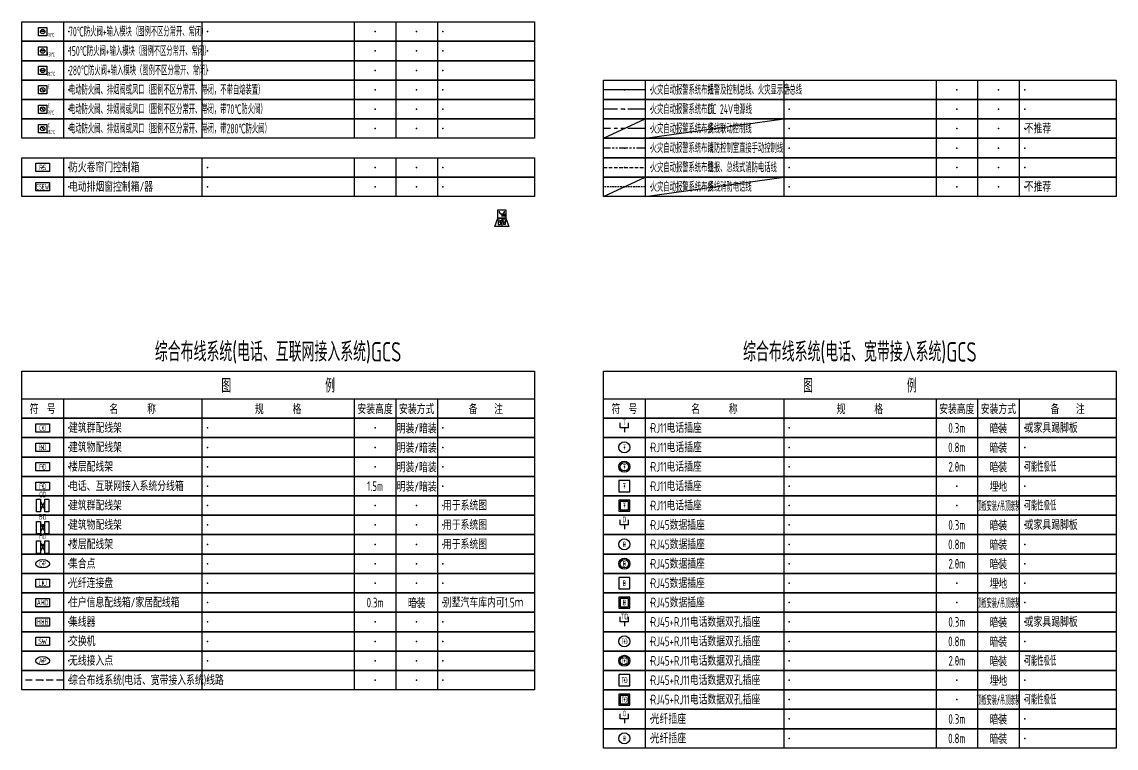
# Model space of a CAD drawing. Header units: millimetres. Extents: x -1040173 to 349982, y -145921 to 298175.
# Drawn here: x -566118 to -526618, y -95986 to -69786 of the extents above; entities that cross this region are included whole.
import ezdxf
from ezdxf.enums import TextEntityAlignment as Align

# ---------------------------------------------------------------- set-up
doc = ezdxf.new("R2010")
doc.units = ezdxf.units.MM
doc.header["$LTSCALE"] = 500
doc.header["$MEASUREMENT"] = 0
for name, pattern in [('CENTER', [2, 1.25, -0.25, 0.25, -0.25]), ('DASHED', [0.75, 0.5, -0.25]), ('HIDDEN', [0.375, 0.25, -0.125]), ('HIDDEN2', [0.1875, 0.125, -0.0625]), ('PHANTOM', [2.5, 1.25, -0.25, 0.25, -0.25, 0.25, -0.25]), ('PHANTOM2', [1.25, 0.625, -0.125, 0.125, -0.125, 0.125, -0.125])]:
    doc.linetypes.add(name, pattern=pattern)
doc.layers.get('0').update_dxf_attribs({"color": 255, "linetype": 'CONTINUOUS'})
for name, color, linetype in [('E-FAS-DEVC', 3, 'CONTINUOUS'), ('E-FAS-WIRE', 4, 'CONTINUOUS'), ('E-FAS-WIRE2', 1, 'CENTER'), ('E-FAS-WIRE3', 4, 'PHANTOM'), ('E-FAS-WIRE4', 4, 'PHANTOM2'), ('E-FAS-WIRE5', 4, 'HIDDEN'), ('E-FAS-WIRE6', 6, 'HIDDEN2'), ('E-GCS-DEVC', 3, 'CONTINUOUS'), ('E-GCS-EQPM', 3, 'CONTINUOUS'), ('E-GCS-WIRE', 4, 'DASHED'), ('E-UNIV-DIAG', 2, 'CONTINUOUS'), ('E-UNIV-EL', 140, 'CONTINUOUS'), ('E-UNIV-NOTE', 6, 'CONTINUOUS')]:
    doc.layers.add(name, color=color, linetype=linetype)
doc.styles.add('TH-STYLE3', font='tssdeng.shx', dxfattribs={"width": 0.7, "bigfont": 'tssdchn.shx'})

# ---------------------------------------------------------------- blocks, each defined once
blk = doc.blocks.new('E-BKTS2')
for p, q in [((0, 0), (185, 0)), ((0, -7), (0, 0)), ((185, 0), (185, -7)), ((185, -7), (0, -7))]:
    blk.add_line(p, q)
at = {"linetype": 'Continuous'}
for p, q in [((15, 0), (15, -7)), ((65, 0), (65, -7)), ((120, 0), (120, -7)), ((135, 0), (135, -7)), ((150, 0), (150, -7))]:
    blk.add_line(p, q, dxfattribs=at)
for p in [(7.5, -3.5), (17, -3.5), (67, -3.5), (127.5, -3.5), (142.5, -3.5), (152, -3.5)]:
    blk.add_point(p, dxfattribs=at)
blk = doc.blocks.new('E-BGC13')
blk.add_circle((0, 0), 2)
at = {"layer": 'E-UNIV-EL', "style": 'TH-STYLE3', "width": 0.6}
blk.add_attdef('SOCKET', text='', height=2, dxfattribs=at).set_placement((0, 0), align=Align.MIDDLE)
blk = doc.blocks.new('E-BGC12')
blk.add_circle((0, 0), 2)
at = {"layer": 'E-UNIV-EL', "style": 'TH-STYLE3', "width": 0.6}
blk.add_attdef('SOCKET', text='', height=2, dxfattribs=at).set_placement((0, 0), align=Align.MIDDLE)
blk = doc.blocks.new('E-BGC11')
blk.add_circle((0, 0), 2)
at = {"layer": 'E-UNIV-EL', "style": 'TH-STYLE3', "width": 0.7}
blk.add_attdef('SOCKET', text='', height=2, dxfattribs=at).set_placement((0, 0), align=Align.MIDDLE)
blk = doc.blocks.new('E-BGC13-1')
blk.add_circle((0, 0), 2)
at = {"layer": 'E-UNIV-EL'}
blk.add_circle((0, 0), 1.5, dxfattribs=at)
at = {"layer": 'E-UNIV-EL', "style": 'TH-STYLE3', "width": 0.6}
blk.add_attdef('SOCKET', text='', height=2, dxfattribs=at).set_placement((0, 0), align=Align.MIDDLE)
blk = doc.blocks.new('E-BGC12-1')
blk.add_circle((0, 0), 2)
at = {"layer": 'E-UNIV-EL'}
blk.add_circle((0, 0), 1.5, dxfattribs=at)
at = {"layer": 'E-UNIV-EL', "style": 'TH-STYLE3', "width": 0.6}
blk.add_attdef('SOCKET', text='', height=2, dxfattribs=at).set_placement((0, 0), align=Align.MIDDLE)
blk = doc.blocks.new('E-BGC11-1')
blk.add_circle((0, 0), 2)
at = {"layer": 'E-UNIV-EL'}
blk.add_circle((0, 0), 1.5, dxfattribs=at)
at = {"layer": 'E-UNIV-EL', "style": 'TH-STYLE3', "width": 0.7}
blk.add_attdef('SOCKET', text='', height=2, dxfattribs=at).set_placement((0, 0), align=Align.MIDDLE)
blk = doc.blocks.new('E-BGC13-2')
blk.add_lwpolyline([(-2, 2), (-2, -2), (2, -2), (2, 2)], close=True)
at = {"layer": 'E-UNIV-EL', "style": 'TH-STYLE3', "width": 0.6}
blk.add_attdef('SOCKET', text='', height=2, dxfattribs=at).set_placement((0, 0), align=Align.MIDDLE)
blk = doc.blocks.new('E-BGC12-2')
blk.add_lwpolyline([(-2, 2), (-2, -2), (2, -2), (2, 2)], close=True)
at = {"layer": 'E-UNIV-EL', "style": 'TH-STYLE3', "width": 0.6}
blk.add_attdef('SOCKET', text='', height=2, dxfattribs=at).set_placement((0, 0), align=Align.MIDDLE)
blk = doc.blocks.new('E-BGC11-2')
blk.add_lwpolyline([(-2, 2), (-2, -2), (2, -2), (2, 2)], close=True)
at = {"layer": 'E-UNIV-EL', "style": 'TH-STYLE3', "width": 0.6}
blk.add_attdef('SOCKET', text='', height=2, dxfattribs=at).set_placement((0, 0), align=Align.MIDDLE)
blk = doc.blocks.new('E-BKTS1')
blk.add_line((0, -10), (185, -10))
at = {"linetype": 'Continuous'}
for p, q in [((15, -10), (15, -17)), ((65, -10), (65, -17)), ((120, -10), (120, -17)), ((135, -10), (135, -17)), ((150, -10), (150, -17))]:
    blk.add_line(p, q, dxfattribs=at)
blk.add_lwpolyline([(0, 0), (185, 0), (185, -17), (0, -17)], close=True)
at = {"layer": 'E-UNIV-NOTE', "style": 'TH-STYLE3', "width": 0.7}
for s, height, p in [('图                例', 5, (92.5, -5)), ('安装高度', 3.5, (127.5, -13.5)), ('安装方式', 3.5, (142.5, -13.5))]:
    blk.add_text(s, height=height, dxfattribs=at).set_placement(p, align=Align.MIDDLE)
at = {"layer": 'E-UNIV-NOTE', "linetype": 'Continuous', "style": 'TH-STYLE3', "width": 0.7}
for s, p in [('符  号', (7.5, -13.5)), ('名       称', (40, -13.5)), ('规       格', (92.5, -13.5)), ('备    注', (167.5, -13.5))]:
    blk.add_text(s, height=3.5, dxfattribs=at).set_placement(p, align=Align.MIDDLE)
blk = doc.blocks.new('E-BGC10')
for p, q in [((-1.5, 1.5), (-1.5, 3.3)), ((1.5, 1.5), (-1.5, 1.5)), ((0, 1.5), (0, 0)), ((1.5, 1.5), (1.5, 3.3))]:
    blk.add_line(p, q)
at = {"layer": 'E-UNIV-EL', "style": 'TH-STYLE3', "width": 0.7}
blk.add_attdef('SOCKET', text='', height=2, dxfattribs=at).set_placement((0, 3.5), align=Align.MIDDLE)
blk = doc.blocks.new('E-BGC20')
for p, q in [((-1.5, 1.5), (-1.5, 3.3)), ((1.5, 1.5), (-1.5, 1.5)), ((0, 1.5), (0, 0)), ((1.5, 1.5), (1.5, 3.3))]:
    blk.add_line(p, q)
at = {"layer": 'E-UNIV-EL', "style": 'TH-STYLE3', "width": 0.7}
blk.add_attdef('SOCKET', text='', height=2, dxfattribs=at).set_placement((0, 3.5), align=Align.MIDDLE)
blk = doc.blocks.new('E-BGC30')
for p, q in [((-1.5, 1.5), (-1.5, 3.3)), ((1.5, 1.5), (-1.5, 1.5)), ((0, 1.5), (0, 0)), ((1.5, 1.5), (1.5, 3.3))]:
    blk.add_line(p, q)
at = {"layer": 'E-UNIV-EL', "style": 'TH-STYLE3', "width": 0.7}
blk.add_attdef('SOCKET', text='', height=2, dxfattribs=at).set_placement((0, 3.5), align=Align.MIDDLE)
blk = doc.blocks.new('E-BGC11-3')
blk.add_lwpolyline([(-2, 2), (-2, -2), (2, -2), (2, 2)], close=True)
at = {"layer": 'E-UNIV-EL'}
blk.add_lwpolyline([(-1.5, 1.5), (-1.5, -1.5), (1.5, -1.5), (1.5, 1.5)], close=True, dxfattribs=at)
at = {"layer": 'E-UNIV-EL', "style": 'TH-STYLE3', "width": 0.7}
blk.add_attdef('SOCKET', text='', height=2, dxfattribs=at).set_placement((0, 0), align=Align.MIDDLE)
blk = doc.blocks.new('E-BGC12-3')
blk.add_lwpolyline([(-2, 2), (-2, -2), (2, -2), (2, 2)], close=True)
at = {"layer": 'E-UNIV-EL'}
blk.add_lwpolyline([(-1.5, 1.5), (-1.5, -1.5), (1.5, -1.5), (1.5, 1.5)], close=True, dxfattribs=at)
at = {"layer": 'E-UNIV-EL', "style": 'TH-STYLE3', "width": 0.6}
blk.add_attdef('SOCKET', text='', height=2, dxfattribs=at).set_placement((0, 0), align=Align.MIDDLE)
blk = doc.blocks.new('E-BGC13-3')
blk.add_lwpolyline([(-2, 2), (-2, -2), (2, -2), (2, 2)], close=True)
at = {"layer": 'E-UNIV-EL'}
blk.add_lwpolyline([(-1.5, 1.5), (-1.5, -1.5), (1.5, -1.5), (1.5, 1.5)], close=True, dxfattribs=at)
at = {"layer": 'E-UNIV-EL', "style": 'TH-STYLE3', "width": 0.6}
blk.add_attdef('SOCKET', text='', height=2, dxfattribs=at).set_placement((0, 0), align=Align.MIDDLE)
blk = doc.blocks.new('E-BGC001')
blk.add_lwpolyline([(-2.5, -1.5), (-2.5, 1.5), (2.5, 1.5), (2.5, -1.5)], close=True)
at = {"layer": 'E-UNIV-EL', "style": 'TH-STYLE3', "width": 0.7}
blk.add_attdef('BOX', text='', height=2, dxfattribs=at).set_placement((0, 0), align=Align.MIDDLE)
blk = doc.blocks.new('E-BGC002')
blk.add_lwpolyline([(-2.5, -1.5), (-2.5, 1.5), (2.5, 1.5), (2.5, -1.5)], close=True)
at = {"layer": 'E-UNIV-EL', "style": 'TH-STYLE3', "width": 0.7}
blk.add_attdef('BOX', text='', height=2, dxfattribs=at).set_placement((0, 0), align=Align.MIDDLE)
blk = doc.blocks.new('E-BGC003')
blk.add_lwpolyline([(-2.5, -1.5), (-2.5, 1.5), (2.5, 1.5), (2.5, -1.5)], close=True)
at = {"layer": 'E-UNIV-EL', "style": 'TH-STYLE3', "width": 0.7}
blk.add_attdef('BOX', text='', height=2, dxfattribs=at).set_placement((0, 0), align=Align.MIDDLE)
blk = doc.blocks.new('E-BGC012')
for p, q in [((-0.75, 1.5), (0.75, -1.5)), ((0.75, 1.5), (-0.75, -1.5))]:
    blk.add_line(p, q)
for points in [[(-0.75, -2.25), (-2.25, -2.25), (-2.25, 2.25), (-0.75, 2.25)], [(2.25, -2.25), (0.75, -2.25), (0.75, 2.25), (2.25, 2.25)]]:
    blk.add_lwpolyline(points, close=True)
at = {"layer": 'E-UNIV-EL', "style": 'TH-STYLE3', "width": 0.7}
blk.add_attdef('BOX', text='', height=2, dxfattribs=at).set_placement((0, 4), align=Align.MIDDLE)
blk = doc.blocks.new('E-BGC013')
for p, q in [((-0.75, 1.5), (0.75, -1.5)), ((0.75, 1.5), (-0.75, -1.5))]:
    blk.add_line(p, q)
for points in [[(-0.75, -2.25), (-2.25, -2.25), (-2.25, 2.25), (-0.75, 2.25)], [(2.25, -2.25), (0.75, -2.25), (0.75, 2.25), (2.25, 2.25)]]:
    blk.add_lwpolyline(points, close=True)
at = {"layer": 'E-UNIV-EL', "style": 'TH-STYLE3', "width": 0.7}
blk.add_attdef('BOX', text='', height=2, dxfattribs=at).set_placement((0, 4), align=Align.MIDDLE)
blk = doc.blocks.new('E-BGC021')
blk.add_lwpolyline([(-2.5, -1.5), (-2.5, 1.5), (2.5, 1.5), (2.5, -1.5)], close=True)
at = {"layer": 'E-UNIV-EL', "style": 'TH-STYLE3', "width": 0.7}
blk.add_attdef('BOX', text='', height=2, dxfattribs=at).set_placement((0, 0), align=Align.MIDDLE)
blk = doc.blocks.new('E-BGC022')
blk.add_lwpolyline([(-2.5, -1.5), (-2.5, 1.5), (2.5, 1.5), (2.5, -1.5)], close=True)
at = {"layer": 'E-UNIV-EL', "style": 'TH-STYLE3', "width": 0.7}
blk.add_attdef('BOX', text='', height=2, dxfattribs=at).set_placement((0, 0), align=Align.MIDDLE)
blk = doc.blocks.new('E-BGC023')
blk.add_ellipse((0, 0), major_axis=(-2.5, 0), ratio=0.6)
at = {"layer": 'E-UNIV-EL', "style": 'TH-STYLE3', "width": 0.7}
blk.add_attdef('BOX', text='', height=2, dxfattribs=at).set_placement((0, 0), align=Align.MIDDLE)
blk = doc.blocks.new('E-BGC004')
blk.add_ellipse((0, 0), major_axis=(-2.5, 0), ratio=0.6)
at = {"layer": 'E-UNIV-EL', "style": 'TH-STYLE3', "width": 0.7}
blk.add_attdef('BOX', text='', height=2, dxfattribs=at).set_placement((0, 0), align=Align.MIDDLE)
blk = doc.blocks.new('E-BGC006')
blk.add_lwpolyline([(-2.5, -1.5), (-2.5, 1.5), (2.5, 1.5), (2.5, -1.5)], close=True)
at = {"layer": 'E-UNIV-EL', "style": 'TH-STYLE3', "width": 0.7}
blk.add_attdef('BOX', text='', height=2, dxfattribs=at).set_placement((0, 0), align=Align.MIDDLE)
blk = doc.blocks.new('E-BGC005')
blk.add_lwpolyline([(-2.5, -1.5), (-2.5, 1.5), (2.5, 1.5), (2.5, -1.5)], close=True)
at = {"layer": 'E-UNIV-EL', "style": 'TH-STYLE3', "width": 0.7}
blk.add_attdef('BOX', text='', height=2, dxfattribs=at).set_placement((0, 0), align=Align.MIDDLE)
blk = doc.blocks.new('E-BGC140')
for p, q in [((-1.5, 1.5), (-1.5, 3.3)), ((1.5, 1.5), (-1.5, 1.5)), ((0, 1.5), (0, 0)), ((1.5, 1.5), (1.5, 3.3))]:
    blk.add_line(p, q)
at = {"layer": 'E-UNIV-EL', "style": 'TH-STYLE3', "width": 0.6}
blk.add_attdef('SOCKET', text='', height=2, dxfattribs=at).set_placement((0, 3.5), align=Align.MIDDLE)
blk = doc.blocks.new('E-BGC141')
blk.add_circle((0, 0), 2)
at = {"layer": 'E-UNIV-EL', "style": 'TH-STYLE3', "width": 0.6}
blk.add_attdef('SOCKET', text='', height=2, dxfattribs=at).set_placement((0, 0), align=Align.MIDDLE)
blk = doc.blocks.new('E-BGC011')
for p, q in [((-0.75, 1.5), (0.75, -1.5)), ((0.75, 1.5), (-0.75, -1.5))]:
    blk.add_line(p, q)
for points in [[(-0.75, -2.25), (-2.25, -2.25), (-2.25, 2.25), (-0.75, 2.25)], [(2.25, -2.25), (0.75, -2.25), (0.75, 2.25), (2.25, 2.25)]]:
    blk.add_lwpolyline(points, close=True)
at = {"layer": 'E-UNIV-EL', "style": 'TH-STYLE3', "width": 0.7}
blk.add_attdef('BOX', text='', height=2, dxfattribs=at).set_placement((0, 4), align=Align.MIDDLE)
blk = doc.blocks.new('E-BFAS810')
blk.add_lwpolyline([(-2.5, -1.5), (-2.5, 1.5), (2.5, 1.5), (2.5, -1.5)], close=True)
at = {"layer": 'E-UNIV-EL', "style": 'TH-STYLE3', "width": 0.7}
blk.add_attdef('BOX', text='', height=2, dxfattribs=at).set_placement((0, 0), align=Align.MIDDLE)
blk = doc.blocks.new('E-BFAS711')
blk.add_lwpolyline([(-1.5, -1.5), (-1.5, 1.5), (1.5, 1.5), (1.5, -1.5)], close=True)
at = {"layer": 'E-UNIV-EL'}
blk.add_line((1, 0), (-1, 0), dxfattribs=at)
blk.add_circle((0, 0), 0.8, dxfattribs=at)
at = {"layer": 'E-UNIV-EL', "style": 'TH-STYLE3', "width": 0.5}
blk.add_attdef('F', text='', height=1.5, dxfattribs=at).set_placement((3, -1.25), align=Align.MIDDLE)
blk = doc.blocks.new('E-BFAS712')
blk.add_lwpolyline([(-1.5, -1.5), (-1.5, 1.5), (1.5, 1.5), (1.5, -1.5)], close=True)
at = {"layer": 'E-UNIV-EL'}
blk.add_line((1, 0), (-1, 0), dxfattribs=at)
blk.add_circle((0, 0), 0.8, dxfattribs=at)
at = {"layer": 'E-UNIV-EL', "style": 'TH-STYLE3', "width": 0.5}
blk.add_attdef('F', text='', height=1.5, dxfattribs=at).set_placement((3, -1.25), align=Align.MIDDLE)
blk = doc.blocks.new('E-BFAS730')
blk.add_lwpolyline([(-1.5, -1.5), (-1.5, 1.5), (1.5, 1.5), (1.5, -1.5)], close=True)
at = {"layer": 'E-UNIV-EL'}
blk.add_line((-0.71, 0.71), (0.71, -0.71), dxfattribs=at)
blk.add_circle((0, 0), 0.8, dxfattribs=at)
at = {"layer": 'E-UNIV-EL', "style": 'TH-STYLE3', "width": 0.5}
blk.add_attdef('F', text='', height=1.5, dxfattribs=at).set_placement((2.25, 1.25), align=Align.MIDDLE)
blk = doc.blocks.new('E-BFAS731')
blk.add_lwpolyline([(-1.5, -1.5), (-1.5, 1.5), (1.5, 1.5), (1.5, -1.5)], close=True)
at = {"layer": 'E-UNIV-EL'}
blk.add_line((-0.71, 0.71), (0.71, -0.71), dxfattribs=at)
blk.add_circle((0, 0), 0.8, dxfattribs=at)
at = {"layer": 'E-UNIV-EL', "style": 'TH-STYLE3', "width": 0.5}
for p in [(2.25, 1.25), (3, -1.25)]:
    blk.add_attdef('F', text='', height=1.5, dxfattribs=at).set_placement(p, align=Align.MIDDLE)
blk = doc.blocks.new('E-BFAS732')
blk.add_lwpolyline([(-1.5, -1.5), (-1.5, 1.5), (1.5, 1.5), (1.5, -1.5)], close=True)
at = {"layer": 'E-UNIV-EL'}
blk.add_line((-0.71, 0.71), (0.71, -0.71), dxfattribs=at)
blk.add_circle((0, 0), 0.8, dxfattribs=at)
at = {"layer": 'E-UNIV-EL', "style": 'TH-STYLE3', "width": 0.5}
for p in [(2.25, 1.25), (3, -1.25)]:
    blk.add_attdef('F', text='', height=1.5, dxfattribs=at).set_placement(p, align=Align.MIDDLE)
blk = doc.blocks.new('E-BFAS713')
blk.add_lwpolyline([(-1.5, -1.5), (-1.5, 1.5), (1.5, 1.5), (1.5, -1.5)], close=True)
at = {"layer": 'E-UNIV-EL'}
blk.add_line((1, 0), (-1, 0), dxfattribs=at)
blk.add_circle((0, 0), 0.8, dxfattribs=at)
at = {"layer": 'E-UNIV-EL', "style": 'TH-STYLE3', "width": 0.5}
blk.add_attdef('F', text='', height=1.5, dxfattribs=at).set_placement((3, -1.25), align=Align.MIDDLE)
blk = doc.blocks.new('E-BFAS330')
blk.add_lwpolyline([(-2.5, -1.5), (-1.5, 1.5), (1.5, 1.5), (2.5, -1.5)], close=True)
at = {"layer": 'E-UNIV-EL'}
for p, q in [((-1.56, 1), (-0.24, 0.6)), ((-1.1, 0), (-1.56, 1)), ((-0.5, 0), (-1.3, 0)), ((-1.3, 0), (-1.3, -0.8)), ((-0.7, 0), (-0.24, 0.6)), ((-0.5, 0), (-0.5, -0.8)), ((0, 1.5), (0, -1.5)), ((0.6, 0.1), (0.6, -0.8)), ((1.2, 0.1), (1.2, -0.8)), ((-1.3, -0.8), (-0.5, -0.8)), ((1.2, -0.8), (0.6, -0.8))]:
    blk.add_line(p, q, dxfattribs=at)
blk.add_circle((0.9, 0.5), 0.5, dxfattribs=at)
blk = doc.blocks.new('E-BFAS212')
blk.add_lwpolyline([(-1.5, -1.5), (-1.5, 1.5), (1.5, 1.5), (1.5, -1.5)], close=True)
at = {"layer": 'E-UNIV-EL'}
blk.add_line((0, 0), (0, -1), dxfattribs=at)
for radius in [0.5, 0.25]:
    blk.add_circle((0.75, -0.5), radius, dxfattribs=at)
blk.add_arc((0, 1), 1, 180, 0, dxfattribs=at)
blk = doc.blocks.new('E-BFAS820')
blk.add_lwpolyline([(-2.5, -1.5), (-2.5, 1.5), (2.5, 1.5), (2.5, -1.5)], close=True)
at = {"layer": 'E-UNIV-EL', "style": 'TH-STYLE3', "width": 0.6}
blk.add_attdef('BOX', text='', height=2, dxfattribs=at).set_placement((0, 0), align=Align.MIDDLE)

msp = doc.modelspace()

# ---------------------------------------------------------------- linework, layer by layer
at = {"layer": 'E-FAS-WIRE'}
msp.add_line((-543618, -72236), (-545118, -72236), dxfattribs=at)
at = {"layer": 'E-FAS-WIRE2'}
msp.add_line((-543618, -72936), (-545118, -72936), dxfattribs=at)
at = {"layer": 'E-FAS-WIRE3'}
msp.add_line((-543618, -73636), (-545118, -73636), dxfattribs=at)
at = {"layer": 'E-FAS-WIRE4'}
msp.add_line((-543618, -74336), (-545118, -74336), dxfattribs=at)
at = {"layer": 'E-FAS-WIRE5'}
msp.add_line((-545118, -75036), (-543618, -75036), dxfattribs=at)
at = {"layer": 'E-FAS-WIRE6'}
msp.add_line((-543618, -75736), (-545118, -75736), dxfattribs=at)
at = {"layer": 'E-GCS-WIRE'}
msp.add_line((-564618, -93536), (-566118, -93536), dxfattribs=at)
at = {"layer": 'E-UNIV-NOTE'}
for p, q in [((-545118, -73986), (-543618, -73286)), ((-543618, -73986), (-538618, -73286)), ((-545118, -76086), (-543618, -75386)), ((-543618, -76086), (-538618, -75386))]:
    msp.add_line(p, q, dxfattribs=at)

# ---------------------------------------------------------------- block references
at = {"layer": 'E-FAS-DEVC', "xscale": 100, "yscale": 100, "zscale": 100}
for name, p, values in [('E-BFAS711', (-565368, -70136), {'F': '70℃'}), ('E-BFAS713', (-565368, -70836), {'F': '150℃'}), ('E-BFAS712', (-565368, -71536), {'F': '280℃'}), ('E-BFAS730', (-565368, -72236), {'F': 'E'}), ('E-BFAS810', (-565368, -75036), {'BOX': 'RS'}), ('E-BFAS820', (-565368, -75736), {'BOX': 'ESEW'})]:
    msp.add_blockref(name, p, dxfattribs=at).add_auto_attribs(values)
at = {"layer": 'E-FAS-DEVC'}
ref = msp.add_blockref('E-BFAS731', (-565368, -72936), dxfattribs=dict(at, xscale=100, yscale=100, zscale=100))
ref.add_attrib('F', 'E', dxfattribs={"layer": 'E-UNIV-EL', "height": 150, "style": 'TH-STYLE3', "width": 0.5}).set_placement((-565143, -72811), align=Align.MIDDLE)
ref.add_attrib('F', '70℃', dxfattribs={"layer": 'E-UNIV-EL', "height": 150, "style": 'TH-STYLE3', "width": 0.5}).set_placement((-565068, -73061), align=Align.MIDDLE)
ref = msp.add_blockref('E-BFAS732', (-565368, -73636), dxfattribs=dict(at, xscale=100, yscale=100, zscale=100))
ref.add_attrib('F', '280℃', dxfattribs={"layer": 'E-UNIV-EL', "height": 150, "style": 'TH-STYLE3', "width": 0.5}).set_placement((-565068, -73761), align=Align.MIDDLE)
ref.add_attrib('F', 'E', dxfattribs={"layer": 'E-UNIV-EL', "height": 150, "style": 'TH-STYLE3', "width": 0.5}).set_placement((-565143, -73511), align=Align.MIDDLE)
at = {"layer": 'E-FAS-DEVC', "xscale": 100, "yscale": 100, "zscale": 100}
for name, p in [('E-BFAS212', (-548793, -76713)), ('E-BFAS330', (-548793, -77013))]:
    msp.add_blockref(name, p, dxfattribs=at)
at = {"layer": 'E-GCS-DEVC', "xscale": 100, "yscale": 100, "zscale": 100}
for name, p, values in [('E-BGC10', (-544368, -84586), {'SOCKET': 'T'}), ('E-BGC11', (-544368, -85136), {'SOCKET': 'T'}), ('E-BGC11-1', (-544368, -85836), {'SOCKET': 'T'}), ('E-BGC11-3', (-544368, -87236), {'SOCKET': 'T'}), ('E-BGC20', (-544368, -88086), {'SOCKET': 'D'}), ('E-BGC12', (-544368, -88636), {'SOCKET': 'D'}), ('E-BGC12-1', (-544368, -89336), {'SOCKET': 'D'}), ('E-BGC12-2', (-544368, -90036), {'SOCKET': 'D'}), ('E-BGC12-3', (-544368, -90736), {'SOCKET': 'D'}), ('E-BGC30', (-544368, -91586), {'SOCKET': 'TD'}), ('E-BGC13', (-544368, -92136), {'SOCKET': 'TD'}), ('E-BGC13-1', (-544368, -92836), {'SOCKET': 'TD'}), ('E-BGC13-2', (-544368, -93536), {'SOCKET': 'TD'}), ('E-BGC13-3', (-544368, -94236), {'SOCKET': 'TD'}), ('E-BGC140', (-544368, -95086), {'SOCKET': 'O'}), ('E-BGC141', (-544368, -95636), {'SOCKET': 'O'})]:
    msp.add_blockref(name, p, dxfattribs=at).add_auto_attribs(values)
at = {"layer": 'E-GCS-DEVC'}
ref = msp.add_blockref('E-BGC11-2', (-544368, -86536), dxfattribs=dict(at, xscale=100, yscale=100, zscale=100))
ref.add_attrib('SOCKET', 'T', dxfattribs={"layer": 'E-UNIV-EL', "height": 200, "style": 'TH-STYLE3', "width": 0.7}).set_placement((-544368, -86536), align=Align.MIDDLE)
at = {"layer": 'E-GCS-EQPM', "xscale": 100, "yscale": 100, "zscale": 100}
for name, p, values in [('E-BGC001', (-565368, -84436), {'BOX': 'CD'}), ('E-BGC002', (-565368, -85136), {'BOX': 'BD'}), ('E-BGC003', (-565368, -85836), {'BOX': 'FD'}), ('E-BGC003', (-565368, -86536), {'BOX': 'FD'}), ('E-BGC011', (-565368, -87236), {'BOX': 'CD'}), ('E-BGC012', (-565368, -88036), {'BOX': 'BD'}), ('E-BGC013', (-565368, -88736), {'BOX': 'FD'}), ('E-BGC004', (-565368, -89336), {'BOX': 'CP'}), ('E-BGC005', (-565368, -90036), {'BOX': 'LIU'}), ('E-BGC006', (-565368, -90736), {'BOX': 'AHD'}), ('E-BGC021', (-565368, -91436), {'BOX': 'HUB'}), ('E-BGC022', (-565368, -92136), {'BOX': 'SW'}), ('E-BGC023', (-565368, -92836), {'BOX': 'AP'})]:
    msp.add_blockref(name, p, dxfattribs=at).add_auto_attribs(values)
at = {"layer": 'E-UNIV-DIAG', "xscale": 100, "yscale": 100, "zscale": 100}
for name, p in [('E-BKTS2', (-566118, -69786)), ('E-BKTS2', (-566118, -70486)), ('E-BKTS2', (-566118, -71186)), ('E-BKTS2', (-566118, -71886)), ('E-BKTS2', (-545118, -71886)), ('E-BKTS2', (-566118, -72586)), ('E-BKTS2', (-545118, -72586)), ('E-BKTS2', (-566118, -73286)), ('E-BKTS2', (-545118, -73286)), ('E-BKTS2', (-545118, -73986)), ('E-BKTS2', (-566118, -74686)), ('E-BKTS2', (-545118, -74686)), ('E-BKTS2', (-566118, -75386)), ('E-BKTS2', (-545118, -75386)), ('E-BKTS1', (-566118, -82386)), ('E-BKTS1', (-545118, -82386)), ('E-BKTS2', (-566118, -84086)), ('E-BKTS2', (-545118, -84086)), ('E-BKTS2', (-566118, -84786)), ('E-BKTS2', (-545118, -84786)), ('E-BKTS2', (-566118, -85486)), ('E-BKTS2', (-545118, -85486)), ('E-BKTS2', (-566118, -86186)), ('E-BKTS2', (-545118, -86186)), ('E-BKTS2', (-566118, -86886)), ('E-BKTS2', (-545118, -86886)), ('E-BKTS2', (-566118, -87586)), ('E-BKTS2', (-545118, -87586)), ('E-BKTS2', (-566118, -88286)), ('E-BKTS2', (-545118, -88286)), ('E-BKTS2', (-566118, -88986)), ('E-BKTS2', (-545118, -88986)), ('E-BKTS2', (-566118, -89686)), ('E-BKTS2', (-545118, -89686)), ('E-BKTS2', (-566118, -90386)), ('E-BKTS2', (-545118, -90386)), ('E-BKTS2', (-566118, -91086)), ('E-BKTS2', (-545118, -91086)), ('E-BKTS2', (-566118, -91786)), ('E-BKTS2', (-545118, -91786)), ('E-BKTS2', (-566118, -92486)), ('E-BKTS2', (-545118, -92486)), ('E-BKTS2', (-566118, -93186)), ('E-BKTS2', (-545118, -93186)), ('E-BKTS2', (-545118, -93886)), ('E-BKTS2', (-545118, -94586)), ('E-BKTS2', (-545118, -95286))]:
    msp.add_blockref(name, p, dxfattribs=at)

# ---------------------------------------------------------------- texts
at = {"layer": 'E-UNIV-NOTE', "style": 'TH-STYLE3'}
for s, width, p in [('70℃防火阀+输入模块（图例不区分常开、常闭）', 0.5, (-564418, -70136)), ('150℃防火阀+输入模块（图例不区分常开、常闭）', 0.5, (-564418, -70836)), ('280℃防火阀+输入模块（图例不区分常开、常闭）', 0.5, (-564418, -71536)), ('电动防火阀、排烟阀或风口（图例不区分常开、常闭，不带自熔装置）', 0.5, (-564418, -72236)), ('火灾自动报警系统布线', 0.5, (-543418, -72236)), ('报警及控制总线、火灾显示盘总线 ', 0.5, (-541368, -72236)), ('电动防火阀、排烟阀或风口（图例不区分常开、常闭，带70℃防火阀）', 0.5, (-564418, -72936)), ('火灾自动报警系统布线', 0.5, (-543418, -72936)), ('DC 24V电源线', 0.5, (-541368, -72936)), ('电动防火阀、排烟阀或风口（图例不区分常开、常闭，带280℃防火阀）', 0.5, (-564418, -73636)), ('火灾自动报警系统布线', 0.5, (-543418, -73636)), ('多线联动控制线', 0.5, (-541368, -73636)), ('不推荐', 0.7, (-529918, -73636)), ('火灾自动报警系统布线', 0.5, (-543418, -74336)), ('消防控制室直接手动控制线', 0.5, (-541368, -74336)), ('防火卷帘门控制箱', 0.7, (-564418, -75036)), ('火灾自动报警系统布线', 0.5, (-543418, -75036)), ('警报、总线式消防电话线', 0.5, (-541368, -75036)), ('电动排烟窗控制箱/器', 0.7, (-564418, -75736)), ('火灾自动报警系统布线', 0.5, (-543418, -75736)), ('多线消防电话线', 0.5, (-541368, -75736)), ('不推荐', 0.7, (-529918, -75736)), ('RJ11电话插座', 0.7, (-543418, -84436)), ('或家具踢脚板', 0.7, (-529918, -84436)), ('RJ11电话插座', 0.7, (-543418, -85136)), ('RJ11电话插座', 0.7, (-543418, -85836)), ('可能性极低', 0.5, (-529918, -85836)), ('RJ11电话插座', 0.7, (-543418, -86536)), ('用于系统图', 0.7, (-550918, -87236)), ('RJ11电话插座', 0.7, (-543418, -87236)), ('可能性极低', 0.5, (-529918, -87236)), ('用于系统图', 0.7, (-550918, -87936)), ('或家具踢脚板', 0.7, (-529918, -87936)), ('用于系统图', 0.7, (-550918, -88636)), ('别墅汽车库内可1.5ｍ', 0.7, (-550918, -90736)), ('或家具踢脚板', 0.7, (-529918, -91436)), ('可能性极低', 0.5, (-529918, -92836)), ('综合布线系统(电话、宽带接入系统)线路', 0.7, (-564418, -93536)), ('可能性极低', 0.5, (-529918, -94236))]:
    msp.add_text(s, height=350, dxfattribs=dict(at, width=width)).set_placement(p, align=Align.MIDDLE_LEFT)
for s, height, width, p in [('综合布线系统(电话、互联网接入系统)GCS', 700, 0.7, (-556868, -81686)), ('综合布线系统(电话、宽带接入系统)GCS', 700, 0.7, (-535868, -81686)), ('明装/暗装', 350, 0.7, (-551868, -84436)), ('0.3m', 350, 0.7, (-532368, -84436)), ('暗装', 350, 0.7, (-530868, -84436)), ('明装/暗装', 350, 0.7, (-551868, -85136)), ('0.8m', 350, 0.7, (-532368, -85136)), ('暗装', 350, 0.7, (-530868, -85136)), ('明装/暗装', 350, 0.7, (-551868, -85836)), ('2.0m', 350, 0.7, (-532368, -85836)), ('暗装', 350, 0.7, (-530868, -85836)), ('1.5m', 350, 0.7, (-553368, -86536)), ('明装/暗装', 350, 0.7, (-551868, -86536)), ('埋地', 350, 0.7, (-530868, -86536)), ('顶板安装/吊顶嵌装', 350, 0.4, (-530868, -87236)), ('0.3m', 350, 0.7, (-532368, -87936)), ('暗装', 350, 0.7, (-530868, -87936)), ('0.8m', 350, 0.7, (-532368, -88636)), ('暗装', 350, 0.7, (-530868, -88636)), ('2.0m', 350, 0.7, (-532368, -89336)), ('暗装', 350, 0.7, (-530868, -89336)), ('埋地', 350, 0.7, (-530868, -90036)), ('0.3m', 350, 0.7, (-553368, -90736)), ('暗装', 350, 0.7, (-551868, -90736)), ('顶板安装/吊顶嵌装', 350, 0.4, (-530868, -90736)), ('暗装', 350, 0.7, (-530868, -91436)), ('0.3m', 350, 0.7, (-532368, -91436)), ('0.8m', 350, 0.7, (-532368, -92136)), ('暗装', 350, 0.7, (-530868, -92136)), ('2.0m', 350, 0.7, (-532368, -92836)), ('暗装', 350, 0.7, (-530868, -92836)), ('埋地', 350, 0.7, (-530868, -93536)), ('顶板安装/吊顶嵌装', 350, 0.4, (-530868, -94236)), ('0.3m', 350, 0.7, (-532368, -94936)), ('暗装', 350, 0.7, (-530868, -94936)), ('0.8m', 350, 0.7, (-532368, -95636)), ('暗装', 350, 0.7, (-530868, -95636))]:
    msp.add_text(s, height=height, dxfattribs=dict(at, width=width)).set_placement(p, align=Align.MIDDLE)
at = {"layer": 'E-UNIV-NOTE', "linetype": 'Continuous', "style": 'TH-STYLE3', "width": 0.7}
for s, p in [('建筑群配线架', (-564418, -84436)), ('建筑物配线架', (-564418, -85136)), ('楼层配线架', (-564418, -85836)), ('电话、互联网接入系统分线箱', (-564418, -86536)), ('建筑群配线架', (-564418, -87236)), ('建筑物配线架', (-564418, -87936)), ('RJ45数据插座', (-543418, -87936)), ('楼层配线架', (-564418, -88636)), ('RJ45数据插座', (-543418, -88636)), ('集合点', (-564418, -89336)), ('RJ45数据插座', (-543418, -89336)), ('光纤连接盘', (-564418, -90036)), ('RJ45数据插座', (-543418, -90036)), ('住户信息配线箱/家居配线箱', (-564418, -90736)), ('RJ45数据插座', (-543418, -90736)), ('集线器', (-564418, -91436)), ('RJ45+RJ11电话数据双孔插座', (-543418, -91436)), ('交换机', (-564418, -92136)), ('RJ45+RJ11电话数据双孔插座', (-543418, -92136)), ('无线接入点', (-564418, -92836)), ('RJ45+RJ11电话数据双孔插座', (-543418, -92836)), ('RJ45+RJ11电话数据双孔插座', (-543418, -93536)), ('RJ45+RJ11电话数据双孔插座', (-543418, -94236)), ('光纤插座', (-543418, -94936)), ('光纤插座', (-543418, -95636))]:
    msp.add_text(s, height=350, dxfattribs=at).set_placement(p, align=Align.MIDDLE_LEFT)

doc.saveas('drawing.dxf')
